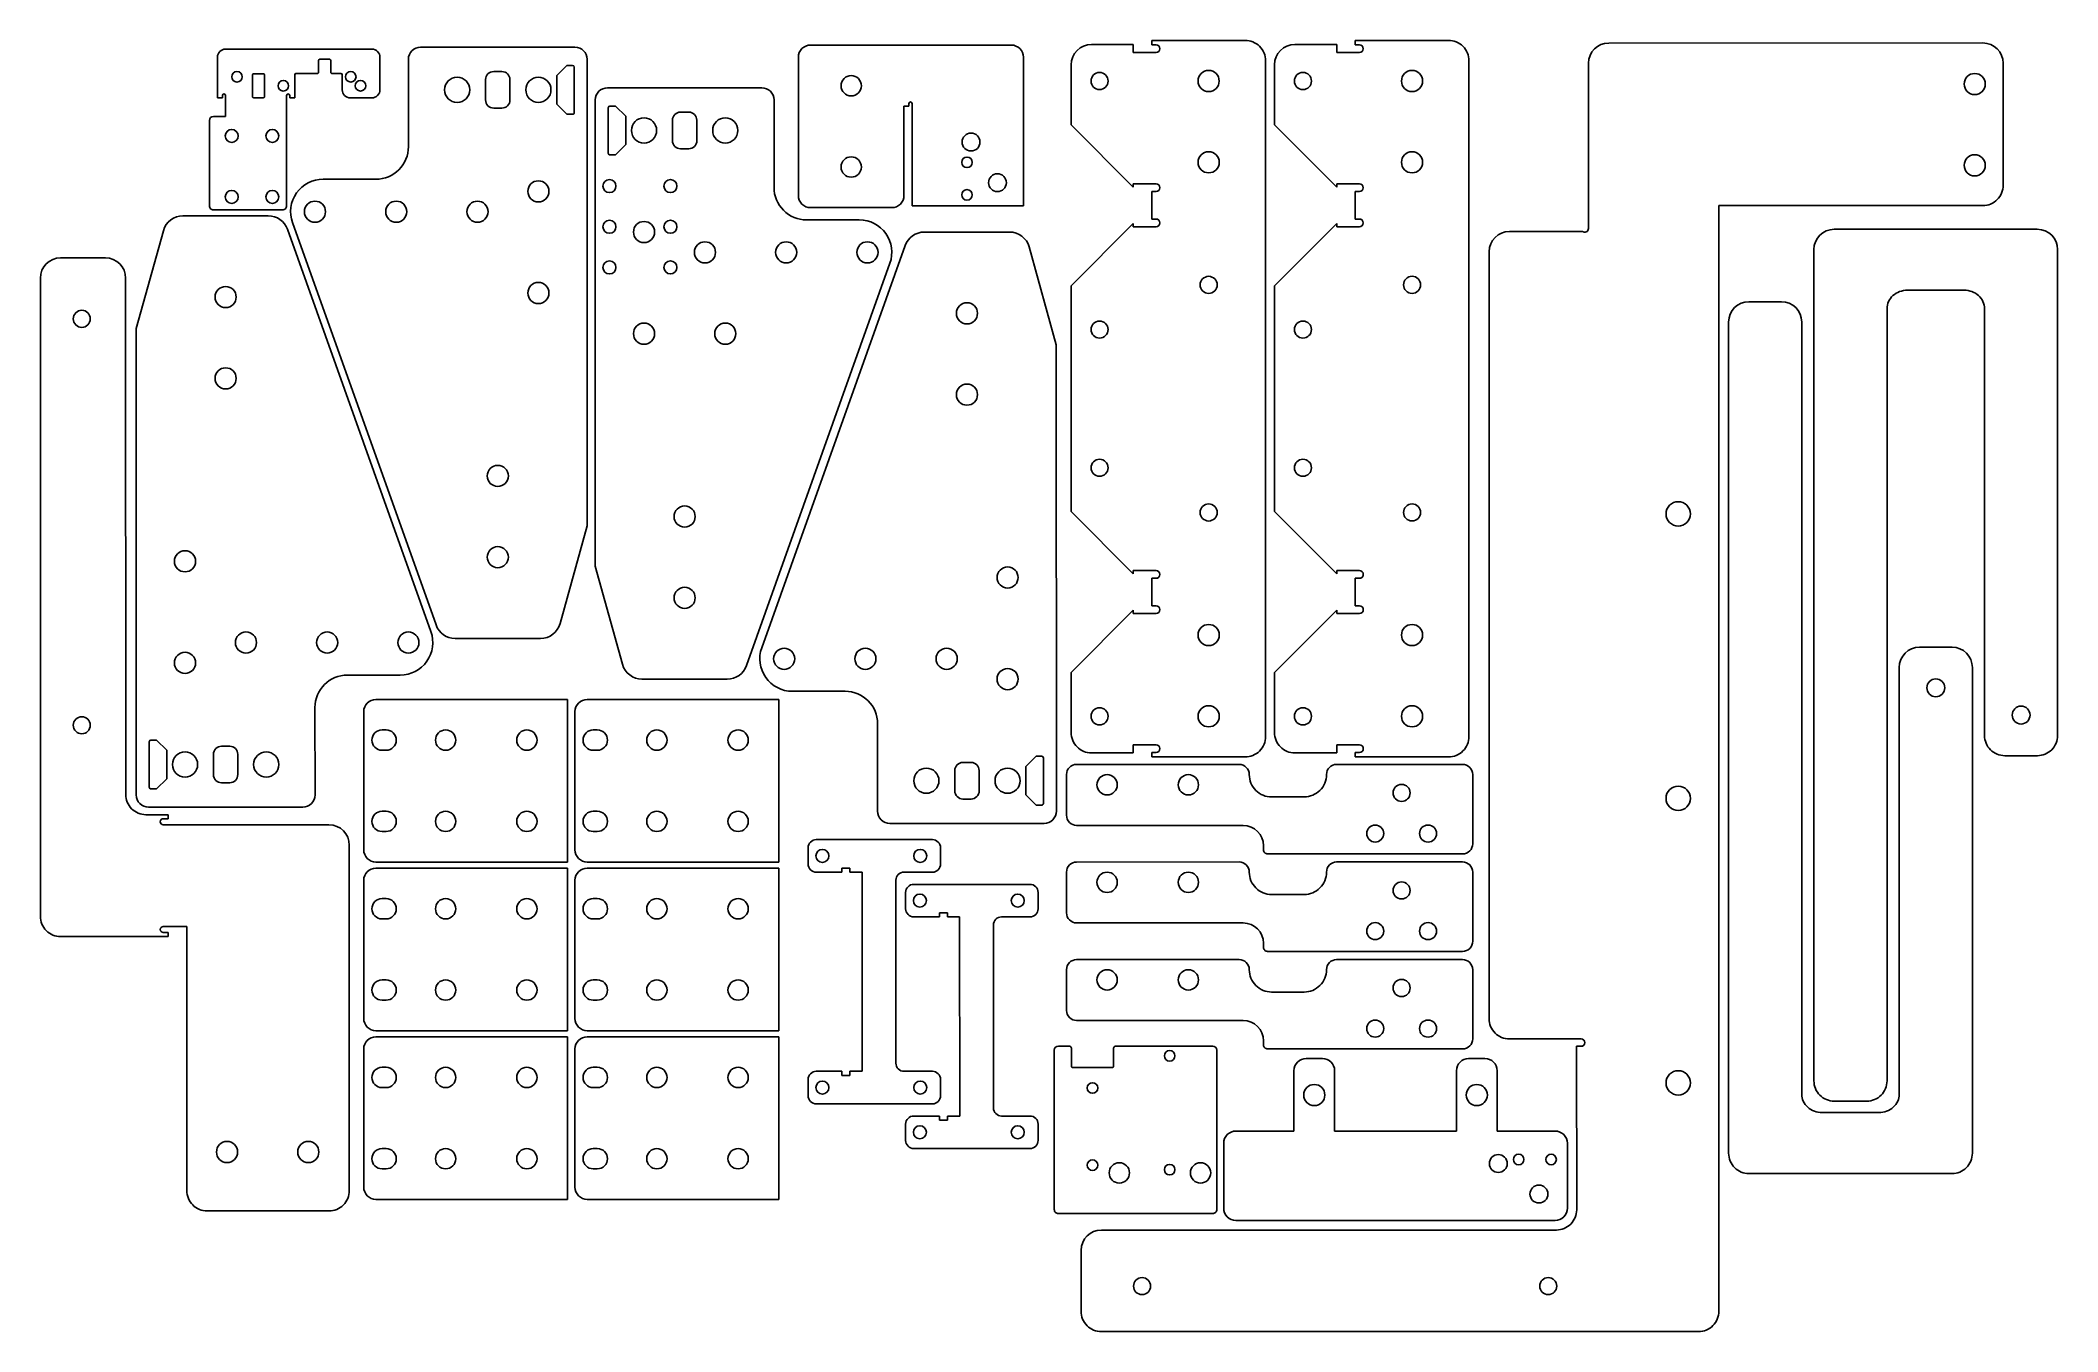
# Model space of a CAD drawing. Header units: millimetres. Extents: x 346 to 843, y 262 to 579.
import ezdxf

# ---------------------------------------------------------------- set-up
doc = ezdxf.new("R2010")
doc.units = ezdxf.units.MM
doc.layers.add('View049', color=7, linetype='CONTINUOUS')

msp = doc.modelspace()

# ---------------------------------------------------------------- linework, layer by layer
at = {"layer": 'View049'}
for p, q in [((427.802, 577.192), (391.802, 577.191)), ((477.802, 577.693), (439.802, 577.692)), ((585.202, 578.196), (535.802, 578.194)), ((615.247, 578.352), (604.947, 578.352)), ((615.247, 576.352), (615.247, 578.352)), ((615.247, 576.352), (620.852, 576.352)), ((619.802, 579.352), (642.802, 579.352)), ((619.802, 579.352), (619.802, 578.252)), ((620.852, 578.252), (619.802, 578.252)), ((665.317, 578.353), (655.017, 578.353)), ((665.317, 576.353), (665.317, 578.353)), ((665.317, 576.353), (670.922, 576.353)), ((669.872, 579.353), (692.872, 579.354)), ((669.872, 579.353), (669.872, 578.253)), ((670.922, 578.253), (669.872, 578.253)), ((824.393, 578.707), (732.293, 578.705)), ((389.803, 565.191), (389.802, 575.191)), ((398.702, 571.141), (401.102, 571.141)), ((414.402, 571.191), (409.102, 571.191)), ((414.702, 571.491), (414.702, 574.391)), ((415.002, 574.691), (417.402, 574.692)), ((417.702, 574.392), (417.702, 571.492)), ((420.202, 571.192), (418.002, 571.192)), ((429.803, 567.192), (429.802, 575.192)), ((436.803, 553.192), (436.802, 574.692)), ((457.802, 571.693), (459.802, 571.693)), ((473.302, 570.693), (475.802, 573.193)), ((477.202, 573.193), (475.802, 573.193)), ((477.602, 572.793), (477.603, 561.593)), ((480.805, 459.947), (480.802, 574.693)), ((532.802, 575.194), (532.803, 541.194)), ((588.203, 538.64), (588.202, 575.196)), ((599.947, 573.351), (599.947, 558.551)), ((647.802, 574.353), (647.807, 408.042)), ((650.017, 573.353), (650.017, 558.553)), ((697.872, 574.354), (697.877, 408.043)), ((727.293, 573.705), (727.294, 533.049)), ((829.394, 543.707), (829.393, 573.707)), ((398.403, 565.541), (398.402, 570.841)), ((401.402, 570.841), (401.403, 565.541)), ((408.802, 570.891), (408.803, 565.191)), ((420.503, 567.192), (420.502, 570.892)), ((455.803, 564.692), (455.802, 569.692)), ((461.802, 569.693), (461.803, 564.693)), ((473.303, 563.693), (473.302, 570.693)), ((485.803, 567.693), (523.803, 567.694)), ((389.803, 565.191), (391.003, 565.191)), ((391.003, 565.791), (391.003, 565.191)), ((391.803, 560.636), (391.803, 565.791)), ((401.103, 565.241), (398.703, 565.241)), ((406.803, 538.636), (406.803, 565.791)), ((407.603, 565.191), (407.603, 565.791)), ((407.603, 565.191), (408.803, 565.191)), ((422.503, 565.192), (427.803, 565.192)), ((459.803, 562.693), (457.803, 562.693)), ((475.803, 561.193), (473.303, 563.693)), ((477.203, 561.193), (475.803, 561.193)), ((482.805, 449.947), (482.803, 564.693)), ((486.003, 562.793), (486.003, 551.593)), ((486.403, 563.193), (487.803, 563.193)), ((490.303, 560.693), (487.803, 563.193)), ((505.803, 561.694), (503.803, 561.694)), ((526.803, 543.194), (526.803, 564.694)), ((558.803, 541.195), (558.803, 563.195)), ((558.803, 563.195), (560.003, 563.195)), ((560.003, 563.795), (560.003, 563.195)), ((560.803, 563.795), (560.803, 538.64)), ((387.803, 559.636), (387.803, 538.636)), ((391.803, 560.636), (388.803, 560.636)), ((490.303, 553.693), (490.303, 560.693)), ((501.803, 559.694), (501.803, 554.694)), ((507.803, 554.694), (507.803, 559.694)), ((599.947, 558.551), (615.248, 543.252)), ((650.017, 558.553), (665.318, 543.253)), ((487.803, 551.193), (490.303, 553.693)), ((503.803, 552.694), (505.803, 552.694)), ((486.403, 551.193), (487.803, 551.193)), ((415.803, 545.191), (428.803, 545.192)), ((615.248, 543.252), (615.248, 544.052)), ((615.248, 544.052), (620.853, 544.052)), ((619.803, 542.152), (620.853, 542.152)), ((619.803, 542.152), (619.803, 535.397)), ((665.318, 543.253), (665.318, 544.053)), ((665.318, 544.053), (670.923, 544.053)), ((669.873, 542.153), (670.923, 542.153)), ((669.873, 542.153), (669.873, 535.398)), ((388.803, 537.636), (405.803, 537.636)), ((535.803, 538.194), (555.803, 538.195)), ((560.803, 538.64), (588.203, 538.64)), ((759.394, 538.705), (824.394, 538.707)), ((759.401, 266.65), (759.394, 538.705)), ((369.804, 508.436), (376.485, 532.527)), ((381.303, 536.19), (402.303, 536.191)), ((442.341, 433.881), (407.013, 532.872)), ((408.269, 534.503), (443.597, 435.512)), ((547.803, 535.195), (534.803, 535.194)), ((584.803, 532.196), (563.803, 532.195)), ((615.248, 534.296), (599.948, 518.996)), ((615.248, 533.496), (615.248, 534.296)), ((615.248, 533.496), (620.853, 533.497)), ((620.853, 535.397), (619.803, 535.397)), ((665.318, 534.298), (650.018, 518.997)), ((665.318, 533.498), (665.318, 534.298)), ((665.318, 533.498), (670.923, 533.498)), ((670.923, 535.398), (669.873, 535.398)), ((725.494, 532.349), (707.839, 532.349)), ((837.803, 532.875), (787.803, 532.874)), ((523.771, 429.883), (559.094, 528.876)), ((596.304, 504.442), (589.622, 528.532)), ((702.844, 338.649), (702.839, 527.349)), ((782.804, 527.874), (782.804, 517.901)), ((842.804, 517.902), (842.804, 527.876)), ((351.193, 525.84), (362.193, 525.84)), ((555.338, 524.506), (520.015, 425.514)), ((346.193, 520.84), (346.197, 363.84)), ((367.197, 393.84), (367.193, 520.84)), ((599.948, 518.996), (599.95, 463.396)), ((650.018, 518.997), (650.02, 463.397)), ((805.804, 517.877), (819.804, 517.877)), ((766.804, 515.056), (774.804, 515.056)), ((782.804, 513.345), (782.809, 323.345)), ((800.809, 323.346), (800.804, 513.346)), ((824.804, 513.346), (824.807, 408.346)), ((842.807, 408.347), (842.804, 513.347)), ((369.804, 508.436), (369.807, 393.69)), ((761.809, 320.055), (761.804, 510.055)), ((779.804, 510.056), (779.809, 320.056)), ((596.304, 504.442), (596.307, 389.696)), ((599.95, 463.396), (615.25, 448.096)), ((650.02, 463.397), (665.32, 448.098)), ((480.805, 459.947), (474.124, 435.857)), ((482.805, 449.947), (489.488, 425.857)), ((615.25, 448.896), (620.855, 448.897)), ((615.25, 448.096), (615.25, 448.896)), ((619.806, 446.997), (620.856, 446.997)), ((619.806, 446.997), (619.806, 440.241)), ((665.32, 448.098), (665.32, 448.898)), ((665.32, 448.898), (670.925, 448.898)), ((669.876, 446.998), (670.926, 446.998)), ((669.876, 446.998), (669.876, 440.243)), ((615.25, 439.141), (599.951, 423.841)), ((615.25, 438.341), (615.25, 439.141)), ((615.25, 438.341), (620.856, 438.341)), ((620.856, 440.241), (619.806, 440.241)), ((665.32, 439.142), (650.021, 423.842)), ((665.32, 438.342), (665.32, 439.142)), ((665.32, 438.342), (670.926, 438.343)), ((670.926, 440.243), (669.876, 440.243)), ((469.306, 432.193), (448.306, 432.192)), ((808.806, 430.057), (816.806, 430.057)), ((434.806, 423.192), (421.806, 423.191)), ((494.306, 422.193), (515.306, 422.194)), ((599.951, 423.841), (599.951, 409.041)), ((650.021, 423.842), (650.021, 409.042)), ((803.809, 320.056), (803.806, 425.056)), ((821.806, 425.057), (821.809, 320.057)), ((475.962, 417.193), (428.806, 417.192)), ((475.963, 377.193), (475.962, 417.193)), ((527.962, 417.194), (480.806, 417.193)), ((527.963, 377.194), (527.962, 417.194)), ((531.306, 419.194), (544.306, 419.195)), ((413.806, 415.191), (413.807, 393.691)), ((425.807, 380.192), (425.806, 414.192)), ((477.807, 380.193), (477.806, 414.193)), ((430.306, 409.692), (431.306, 409.692)), ((482.306, 409.693), (483.306, 409.693)), ((552.306, 411.195), (552.307, 389.695)), ((373.007, 395.59), (373.007, 406.79)), ((373.407, 407.19), (374.807, 407.19)), ((374.807, 407.19), (377.307, 404.69)), ((377.307, 404.69), (377.307, 397.69)), ((388.807, 398.691), (388.807, 403.691)), ((390.807, 405.691), (392.807, 405.691)), ((394.807, 403.691), (394.807, 398.691)), ((431.307, 404.692), (430.307, 404.692)), ((483.307, 404.693), (482.307, 404.693)), ((591.307, 403.196), (588.807, 400.696)), ((592.707, 403.196), (591.307, 403.196)), ((593.107, 391.596), (593.107, 402.796)), ((604.951, 404.041), (615.251, 404.041)), ((615.251, 404.041), (615.251, 406.041)), ((615.251, 406.041), (620.857, 406.041)), ((619.807, 404.141), (620.857, 404.141)), ((619.807, 404.141), (619.807, 403.041)), ((619.807, 403.041), (642.807, 403.042)), ((655.021, 404.042), (665.321, 404.042)), ((665.321, 406.042), (670.927, 406.043)), ((665.321, 404.042), (665.321, 406.042)), ((669.877, 404.143), (670.927, 404.143)), ((669.877, 404.143), (669.877, 403.043)), ((669.877, 403.043), (692.877, 403.043)), ((829.807, 403.346), (837.807, 403.347)), ((377.307, 397.69), (374.807, 395.19)), ((571.307, 399.695), (571.307, 394.695)), ((575.307, 401.695), (573.307, 401.695)), ((577.307, 394.696), (577.307, 399.696)), ((588.807, 400.696), (588.807, 393.696)), ((598.807, 388.696), (598.807, 398.696)), ((601.307, 401.196), (641.307, 401.197)), ((665.307, 401.198), (696.307, 401.198)), ((698.807, 398.699), (698.807, 381.699)), ((373.407, 395.19), (374.807, 395.19)), ((392.807, 396.691), (390.807, 396.691)), ((573.307, 392.695), (575.307, 392.695)), ((588.807, 393.696), (591.307, 391.196)), ((649.307, 393.197), (657.307, 393.198)), ((377.697, 388.841), (372.197, 388.84)), ((372.807, 390.69), (410.807, 390.691)), ((377.697, 387.841), (376.447, 387.841)), ((377.697, 387.841), (377.697, 388.841)), ((430.307, 389.692), (431.307, 389.692)), ((482.307, 389.693), (483.307, 389.693)), ((592.707, 391.196), (591.307, 391.196)), ((417.252, 386.342), (376.447, 386.341)), ((431.307, 384.692), (430.307, 384.692)), ((483.307, 384.693), (482.307, 384.693)), ((565.807, 382.695), (537.207, 382.695)), ((593.307, 386.696), (555.307, 386.695)), ((642.307, 386.197), (601.307, 386.196)), ((422.254, 296.342), (422.252, 381.342)), ((535.207, 380.694), (535.207, 376.694)), ((567.807, 380.695), (567.807, 376.695)), ((647.307, 380.197), (647.307, 381.197)), ((696.307, 379.198), (648.307, 379.197)), ((425.808, 338.692), (425.807, 372.692)), ((475.963, 377.193), (428.807, 377.192)), ((475.963, 375.693), (428.807, 375.692)), ((475.964, 335.693), (475.963, 375.693)), ((477.808, 338.693), (477.807, 372.693)), ((527.963, 377.194), (480.807, 377.193)), ((527.963, 375.694), (480.807, 375.693)), ((527.964, 335.694), (527.963, 375.694)), ((537.207, 374.695), (543.507, 374.695)), ((543.507, 374.695), (543.507, 375.695)), ((543.507, 375.695), (545.507, 375.695)), ((545.507, 375.695), (545.507, 374.695)), ((548.507, 374.695), (545.507, 374.695)), ((548.509, 325.695), (548.507, 374.695)), ((556.809, 327.695), (556.807, 372.695)), ((565.807, 374.695), (558.807, 374.695)), ((598.808, 364.696), (598.807, 374.696)), ((601.307, 377.196), (641.307, 377.197)), ((665.307, 377.198), (696.307, 377.198)), ((698.807, 374.699), (698.808, 357.699)), ((430.308, 368.192), (431.308, 368.192)), ((482.308, 368.193), (483.308, 368.193)), ((559.207, 369.695), (559.208, 365.695)), ((589.807, 371.696), (561.207, 371.695)), ((591.807, 369.696), (591.808, 365.696)), ((649.307, 369.197), (657.307, 369.198)), ((431.308, 363.192), (430.308, 363.192)), ((483.308, 363.193), (482.308, 363.193)), ((561.208, 363.695), (567.508, 363.695)), ((567.508, 363.695), (567.508, 364.695)), ((567.508, 364.695), (569.508, 364.695)), ((569.508, 364.695), (569.508, 363.695)), ((572.508, 363.695), (569.508, 363.695)), ((572.509, 314.695), (572.508, 363.695)), ((589.808, 363.696), (582.808, 363.696)), ((377.698, 358.841), (351.198, 358.84)), ((382.253, 361.341), (376.448, 361.341)), ((376.448, 359.841), (377.698, 359.841)), ((377.698, 358.841), (377.698, 359.841)), ((382.253, 361.341), (382.254, 296.341)), ((580.809, 316.696), (580.808, 361.696)), ((642.308, 362.197), (601.308, 362.196)), ((601.308, 353.196), (641.308, 353.197)), ((647.308, 356.197), (647.308, 357.197)), ((696.308, 355.198), (648.308, 355.197)), ((665.308, 353.198), (696.308, 353.198)), ((430.308, 348.192), (431.308, 348.192)), ((482.308, 348.193), (483.308, 348.193)), ((598.808, 340.696), (598.808, 350.696)), ((698.808, 350.699), (698.808, 333.699)), ((431.308, 343.192), (430.308, 343.192)), ((483.308, 343.193), (482.308, 343.193)), ((649.308, 345.197), (657.308, 345.198)), ((642.308, 338.197), (601.308, 338.196)), ((475.964, 335.693), (428.808, 335.692)), ((475.964, 334.193), (428.808, 334.192)), ((475.965, 294.193), (475.964, 334.193)), ((527.964, 335.694), (480.808, 335.693)), ((527.964, 334.194), (480.808, 334.193)), ((527.965, 294.194), (527.964, 334.194)), ((647.308, 332.197), (647.308, 333.197)), ((725.499, 333.649), (707.844, 333.649)), ((425.809, 297.192), (425.808, 331.192)), ((477.809, 297.193), (477.808, 331.193)), ((595.808, 330.896), (595.809, 291.696)), ((599.508, 331.896), (596.808, 331.896)), ((600.009, 327.096), (600.008, 331.396)), ((610.408, 331.396), (610.409, 327.096)), ((634.808, 331.897), (610.908, 331.896)), ((635.809, 291.697), (635.808, 330.897)), ((696.308, 331.198), (648.308, 331.197)), ((661.808, 328.853), (657.808, 328.853)), ((701.808, 328.854), (697.808, 328.854)), ((724.4, 291.649), (724.399, 331.849)), ((725.499, 331.849), (724.399, 331.849)), ((430.309, 326.692), (431.309, 326.692)), ((482.309, 326.693), (483.309, 326.693)), ((535.209, 319.694), (535.209, 323.694)), ((537.209, 325.695), (543.509, 325.695)), ((543.509, 325.695), (543.509, 324.695)), ((543.509, 324.695), (545.509, 324.695)), ((545.509, 325.695), (548.509, 325.695)), ((545.509, 324.695), (545.509, 325.695)), ((565.809, 325.695), (558.809, 325.695)), ((567.809, 319.695), (567.809, 323.695)), ((609.909, 326.596), (600.509, 326.596)), ((654.809, 325.853), (654.809, 310.997)), ((664.809, 310.998), (664.809, 325.853)), ((694.809, 325.854), (694.809, 310.998)), ((704.809, 310.999), (704.809, 325.854)), ((431.309, 321.692), (430.309, 321.692)), ((483.309, 321.693), (482.309, 321.693)), ((787.809, 318.345), (795.809, 318.346)), ((565.809, 317.695), (537.209, 317.695)), ((561.209, 314.695), (567.509, 314.695)), ((567.509, 314.695), (567.509, 313.695)), ((567.509, 313.695), (569.509, 313.695)), ((569.509, 314.695), (572.509, 314.695)), ((569.509, 313.695), (569.509, 314.695)), ((589.809, 314.696), (582.809, 314.696)), ((761.809, 305.527), (761.809, 315.5)), ((784.809, 315.525), (798.809, 315.525)), ((821.809, 315.502), (821.809, 305.528)), ((559.209, 308.695), (559.209, 312.695)), ((591.809, 308.696), (591.809, 312.696)), ((637.509, 307.997), (637.509, 291.997)), ((654.809, 310.997), (640.509, 310.997)), ((694.809, 310.998), (664.809, 310.998)), ((719.109, 310.999), (704.809, 310.999)), ((722.109, 291.999), (722.109, 307.999)), ((430.309, 306.692), (431.309, 306.692)), ((482.309, 306.693), (483.309, 306.693)), ((589.809, 306.696), (561.209, 306.695)), ((431.309, 301.692), (430.309, 301.692)), ((483.309, 301.693), (482.309, 301.693)), ((816.809, 300.528), (766.809, 300.527)), ((475.965, 294.193), (428.809, 294.192)), ((527.965, 294.194), (480.809, 294.193)), ((387.255, 291.341), (417.255, 291.342)), ((596.809, 290.696), (634.809, 290.697)), ((640.509, 288.997), (719.109, 288.999)), ((607.401, 286.646), (719.401, 286.649)), ((602.401, 266.646), (602.401, 281.646)), ((754.401, 261.65), (607.401, 261.646))]:
    msp.add_line(p, q, dxfattribs=at)
for centre, radius in [((394.602, 570.391), 1.3), ((422.602, 570.392), 1.3), ((606.947, 569.352), 2.1), ((633.802, 569.352), 2.6), ((657.017, 569.353), 2.1), ((683.872, 569.353), 2.6), ((822.394, 568.607), 2.6), ((406.003, 568.191), 1.3), ((425.003, 568.192), 1.3), ((448.803, 567.192), 3.1), ((468.803, 567.193), 3.1), ((545.803, 568.195), 2.5), ((393.303, 555.836), 1.6), ((403.303, 555.836), 1.6), ((494.803, 557.193), 3.1), ((514.803, 557.194), 3.1), ((575.303, 554.34), 2.2), ((633.803, 549.352), 2.6), ((683.873, 549.353), 2.6), ((545.803, 548.195), 2.5), ((574.303, 549.34), 1.3), ((581.803, 544.34), 2.2), ((822.394, 548.607), 2.6), ((393.303, 540.836), 1.6), ((403.303, 540.836), 1.6), ((468.803, 542.193), 2.6), ((486.303, 543.493), 1.6), ((501.303, 543.494), 1.6), ((574.303, 541.34), 1.3), ((413.803, 537.191), 2.6), ((433.803, 537.192), 2.6), ((453.803, 537.192), 2.6), ((486.303, 533.493), 1.6), ((494.803, 532.193), 2.6), ((501.303, 533.494), 1.6), ((509.804, 527.194), 2.6), ((529.804, 527.194), 2.6), ((549.804, 527.195), 2.6), ((486.304, 523.493), 1.6), ((501.304, 523.494), 1.6), ((391.804, 516.191), 2.6), ((468.804, 517.193), 2.6), ((633.804, 519.197), 2.1), ((683.874, 519.198), 2.1), ((356.394, 510.84), 2.1), ((574.304, 512.195), 2.6), ((494.804, 507.193), 2.6), ((514.804, 507.194), 2.6), ((606.949, 508.196), 2.1), ((657.019, 508.198), 2.1), ((391.804, 496.191), 2.6), ((574.304, 492.195), 2.6), ((458.805, 472.193), 2.6), ((606.95, 474.196), 2.1), ((657.02, 474.198), 2.1), ((504.805, 462.194), 2.6), ((633.805, 463.197), 2.1), ((683.875, 463.198), 2.1), ((749.396, 462.85), 3), ((381.805, 451.19), 2.6), ((458.805, 452.193), 2.6), ((584.306, 447.196), 2.6), ((504.806, 442.194), 2.6), ((396.806, 431.191), 2.6), ((416.806, 431.191), 2.6), ((436.806, 431.192), 2.6), ((633.806, 433.042), 2.6), ((683.876, 433.043), 2.6), ((381.806, 426.19), 2.6), ((529.306, 427.194), 2.6), ((549.306, 427.195), 2.6), ((569.306, 427.195), 2.6), ((584.306, 422.196), 2.6), ((812.806, 420.057), 2.2), ((356.396, 410.84), 2.1), ((606.951, 413.041), 2.1), ((633.806, 413.042), 2.6), ((657.021, 413.042), 2.1), ((683.876, 413.043), 2.6), ((833.806, 413.347), 2.2), ((445.962, 407.192), 2.5), ((465.962, 407.193), 2.5), ((497.962, 407.194), 2.5), ((517.962, 407.194), 2.5), ((381.807, 401.19), 3.1), ((401.807, 401.191), 3.1), ((564.307, 397.195), 3.1), ((584.307, 397.196), 3.1), ((608.807, 396.196), 2.5), ((628.807, 396.197), 2.5), ((681.307, 394.198), 2.1), ((749.398, 392.85), 3), ((445.962, 387.192), 2.5), ((465.962, 387.193), 2.5), ((497.962, 387.194), 2.5), ((517.962, 387.194), 2.5), ((674.807, 384.198), 2.1), ((687.807, 384.198), 2.1), ((538.707, 378.695), 1.6), ((562.807, 378.695), 1.6), ((608.807, 372.196), 2.5), ((628.807, 372.197), 2.5), ((445.963, 365.692), 2.5), ((465.963, 365.693), 2.5), ((497.963, 365.694), 2.5), ((517.963, 365.694), 2.5), ((562.708, 367.695), 1.6), ((586.808, 367.696), 1.6), ((681.307, 370.198), 2.1), ((674.808, 360.198), 2.1), ((687.808, 360.198), 2.1), ((445.963, 345.692), 2.5), ((465.963, 345.693), 2.5), ((497.963, 345.694), 2.5), ((517.963, 345.694), 2.5), ((608.808, 348.196), 2.5), ((628.808, 348.197), 2.5), ((681.308, 346.198), 2.1), ((674.808, 336.198), 2.1), ((687.808, 336.198), 2.1), ((624.208, 329.497), 1.3), ((445.964, 324.192), 2.5), ((465.964, 324.193), 2.5), ((497.964, 324.194), 2.5), ((517.964, 324.194), 2.5), ((538.709, 321.695), 1.6), ((562.809, 321.695), 1.6), ((605.209, 321.596), 1.3), ((749.4, 322.85), 3), ((659.809, 319.853), 2.6), ((699.809, 319.854), 2.6), ((392.154, 305.841), 2.6), ((412.154, 305.841), 2.6), ((562.709, 310.695), 1.6), ((586.809, 310.696), 1.6), ((445.964, 304.192), 2.5), ((465.964, 304.193), 2.5), ((497.964, 304.194), 2.5), ((517.964, 304.194), 2.5), ((605.209, 302.596), 1.3), ((611.809, 300.696), 2.5), ((631.809, 300.697), 2.5), ((705.109, 302.999), 2.2), ((710.109, 303.999), 1.3), ((718.109, 303.999), 1.3), ((624.209, 301.497), 1.3), ((715.109, 295.499), 2.2), ((617.401, 272.847), 2.1), ((717.401, 272.849), 2.1)]:
    msp.add_circle(centre, radius, dxfattribs=at)
for centre, radius, start, end in [((391.802, 575.191), 2, 90.0014, -179.999), ((427.802, 575.192), 2, 0.00142, 90.0014), ((439.802, 574.692), 3, 90.0014, -179.999), ((477.802, 574.693), 3, 0.00144, 90.0014), ((535.802, 575.194), 3, 90.0014, -179.999), ((585.202, 575.196), 3, 0.00142, 90.0014), ((604.947, 573.352), 5, 90.0014, -179.999), ((620.852, 577.302), 0.95, -89.9986, 90.0014), ((655.017, 573.353), 5, 90.0014, -179.999), ((670.922, 577.303), 0.95, -89.9986, 90.0014), ((732.293, 573.705), 5, 90.0014, -179.999), ((824.393, 573.707), 5, 0.00143, 90.0014), ((398.702, 570.841), 0.3, 90.0014, -179.999), ((401.102, 570.841), 0.3, 0.00142, 90.0014), ((409.102, 570.891), 0.3, 90.0014, -179.999), ((414.402, 571.491), 0.3, -89.9986, 0.00142), ((415.002, 574.391), 0.3, 90.0014, -179.999), ((417.402, 574.392), 0.3, 0.00142, 90.0014), ((418.002, 571.492), 0.3, -179.999, -89.9986), ((420.202, 570.892), 0.3, 0.00142, 90.0014), ((457.802, 569.693), 2, 90.0014, -179.999), ((459.802, 569.693), 2, 0.00144, 90.0014), ((477.202, 572.793), 0.4, 0.00144, 90.0014), ((391.403, 565.791), 0.4, 0.00142, -179.999), ((407.203, 565.791), 0.4, 0.00142, -179.999), ((422.503, 567.192), 2, -179.999, -89.9986), ((427.803, 567.192), 2, -89.9986, 0.00142), ((485.803, 564.693), 3, 90.0014, -179.999), ((523.803, 564.694), 3, 0.00143, 90.0014), ((398.703, 565.541), 0.3, -179.999, -89.9986), ((401.103, 565.541), 0.3, -89.9986, 0.00142), ((457.803, 564.693), 2, -179.999, -89.9986), ((459.803, 564.693), 2, -89.9986, 0.00144), ((477.203, 561.593), 0.4, -89.9986, 0.00144), ((486.403, 562.793), 0.4, 90.0014, -179.999), ((503.803, 559.694), 2, 90.0014, -179.999), ((505.803, 559.694), 2, 0.00143, 90.0014), ((560.403, 563.795), 0.4, 0.00142, -179.999), ((388.803, 559.636), 1, 90.0014, -179.999), ((428.803, 553.192), 8, -89.9986, 0.00144), ((486.403, 551.593), 0.4, -179.999, -89.9986), ((503.803, 554.694), 2, -179.999, -89.9986), ((505.803, 554.694), 2, -89.9986, 0.00143), ((415.803, 537.191), 8, 90.0014, -160.359), ((534.803, 543.194), 8, -179.999, -89.9986), ((620.853, 543.102), 0.95, -89.9986, 90.0014), ((670.923, 543.103), 0.95, -89.9986, 90.0014), ((824.394, 543.707), 5, -89.9986, 0.00143), ((388.803, 538.636), 1, -179.999, -89.9986), ((405.803, 538.636), 1, -89.9986, 0.00142), ((535.803, 541.194), 3, -179.999, -89.9986), ((555.803, 541.195), 3, -89.9986, 0.00142), ((381.303, 531.19), 5, 90.0014, 164.499), ((402.303, 531.191), 5, 19.6405, 90.0014), ((547.804, 527.195), 8, -19.6377, 90.0014), ((563.804, 527.195), 5, 90.0014, 160.362), ((584.804, 527.196), 5, 15.5037, 90.0014), ((620.853, 534.447), 0.95, -89.9986, 90.0014), ((670.923, 534.448), 0.95, -89.9986, 90.0014), ((707.839, 527.349), 5, 90.0014, -179.999), ((725.494, 533.249), 0.9, -89.9986, -71.7171), ((726.394, 533.049), 0.9, -133.338, 0.00143), ((787.804, 527.874), 5, 90.0014, -179.999), ((837.804, 527.875), 5, 0.00143, 90.0014), ((351.193, 520.84), 5, 90.0014, -179.999), ((362.193, 520.84), 5, 0.00144, 90.0014), ((766.804, 510.056), 5, 90.0014, -179.999), ((774.804, 510.056), 5, 0.00143, 90.0014), ((620.856, 447.947), 0.95, -89.9986, 90.0014), ((670.926, 447.948), 0.95, -89.9986, 90.0014), ((620.856, 439.291), 0.95, -89.9986, 90.0014), ((670.926, 439.293), 0.95, -89.9986, 90.0014), ((434.806, 431.192), 8, -89.9986, 19.6405), ((448.306, 437.192), 5, -160.359, -89.9986), ((469.306, 437.193), 5, -89.9986, -15.5008), ((531.306, 427.194), 8, 160.362, -89.9986), ((808.806, 425.057), 5, 90.0014, -179.999), ((816.806, 425.057), 5, 0.00143, 90.0014), ((421.806, 415.191), 8, 90.0014, -179.999), ((494.306, 427.193), 5, -164.496, -89.9986), ((515.306, 427.194), 5, -89.9986, -19.6377), ((428.806, 414.192), 3, 90.0014, -179.999), ((480.806, 414.193), 3, 90.0014, -179.999), ((544.306, 411.195), 8, 0.00143, 90.0014), ((430.307, 407.192), 2.5, 90.0014, -89.9986), ((431.307, 407.192), 2.5, -89.9986, 90.0014), ((482.307, 407.193), 2.5, 90.0014, -89.9986), ((483.307, 407.193), 2.5, -89.9986, 90.0014), ((604.951, 409.041), 5, -179.999, -89.9986), ((655.021, 409.042), 5, -179.999, -89.9986), ((829.807, 408.346), 5, -179.999, -89.9986), ((837.807, 408.347), 5, -89.9986, 0.00143), ((373.407, 406.79), 0.4, 90.0014, -179.999), ((390.807, 403.691), 2, 90.0014, -179.999), ((392.807, 403.691), 2, 0.00143, 90.0014), ((592.707, 402.796), 0.4, 0.00143, 90.0014), ((620.857, 405.091), 0.95, -89.9986, 90.0014), ((670.927, 405.093), 0.95, -89.9986, 90.0014), ((390.807, 398.691), 2, -179.999, -89.9986), ((392.807, 398.691), 2, -89.9986, 0.00143), ((573.307, 399.695), 2, 90.0014, -179.999), ((575.307, 399.695), 2, 0.00143, 90.0014), ((601.307, 398.696), 2.5, 90.0014, -179.999), ((641.307, 398.697), 2.5, 0.00143, 90.0014), ((649.307, 398.697), 5.5, -179.999, -89.9986), ((657.307, 398.698), 5.5, -89.9986, 0.00143), ((665.307, 398.698), 2.5, 90.0014, -179.999), ((696.307, 398.698), 2.5, 0.00143, 90.0014), ((372.197, 393.84), 5, -179.999, -89.9986), ((372.807, 393.69), 3, -179.999, -89.9986), ((373.407, 395.59), 0.4, -179.999, -89.9986), ((410.807, 393.691), 3, -89.9986, 0.00143), ((573.307, 394.695), 2, -179.999, -89.9986), ((575.307, 394.695), 2, -89.9986, 0.00143), ((376.447, 387.091), 0.75, 90.0014, -89.9986), ((430.307, 387.192), 2.5, 90.0014, -89.9986), ((431.307, 387.192), 2.5, -89.9986, 90.0014), ((482.307, 387.193), 2.5, 90.0014, -89.9986), ((483.307, 387.193), 2.5, -89.9986, 90.0014), ((555.307, 389.695), 3, -179.999, -89.9986), ((592.707, 391.596), 0.4, -89.9986, 0.00143), ((593.307, 389.696), 3, -89.9986, 0.00143), ((601.307, 388.696), 2.5, -179.999, -89.9986), ((417.252, 381.342), 5, 0.00144, 90.0014), ((537.207, 380.695), 2, 90.0014, -179.999), ((565.807, 380.695), 2, 0.00143, 90.0014), ((642.307, 381.197), 5, 0.00143, 90.0014), ((428.807, 380.192), 3, -179.999, -89.9986), ((480.807, 380.193), 3, -179.999, -89.9986), ((648.307, 380.197), 1, -179.999, -89.9986), ((696.307, 381.698), 2.5, -89.9986, 0.00143), ((428.807, 372.692), 3, 90.0014, -179.999), ((480.807, 372.693), 3, 90.0014, -179.999), ((537.207, 376.695), 2, -179.999, -89.9986), ((558.807, 372.695), 2, 90.0014, -179.999), ((565.807, 376.695), 2, -89.9986, 0.00143), ((601.307, 374.696), 2.5, 90.0014, -179.999), ((641.307, 374.697), 2.5, 0.00143, 90.0014), ((649.307, 374.697), 5.5, -179.999, -89.9986), ((657.307, 374.698), 5.5, -89.9986, 0.00143), ((665.307, 374.698), 2.5, 90.0014, -179.999), ((696.307, 374.698), 2.5, 0.00143, 90.0014), ((430.308, 365.692), 2.5, 90.0014, -89.9986), ((431.308, 365.692), 2.5, -89.9986, 90.0014), ((482.308, 365.693), 2.5, 90.0014, -89.9986), ((483.308, 365.693), 2.5, -89.9986, 90.0014), ((561.207, 369.695), 2, 90.0014, -179.999), ((589.807, 369.696), 2, 0.00143, 90.0014), ((351.197, 363.84), 5, -179.999, -89.9986), ((561.208, 365.695), 2, -179.999, -89.9986), ((582.808, 361.696), 2, 90.0014, -179.999), ((589.808, 365.696), 2, -89.9986, 0.00143), ((601.308, 364.696), 2.5, -179.999, -89.9986), ((376.448, 360.591), 0.75, 90.0014, -89.9986), ((642.308, 357.197), 5, 0.00143, 90.0014), ((696.308, 357.698), 2.5, -89.9986, 0.00143), ((601.308, 350.696), 2.5, 90.0014, -179.999), ((641.308, 350.697), 2.5, 0.00143, 90.0014), ((648.308, 356.197), 1, -179.999, -89.9986), ((665.308, 350.698), 2.5, 90.0014, -179.999), ((696.308, 350.698), 2.5, 0.00143, 90.0014), ((430.308, 345.692), 2.5, 90.0014, -89.9986), ((431.308, 345.692), 2.5, -89.9986, 90.0014), ((482.308, 345.693), 2.5, 90.0014, -89.9986), ((483.308, 345.693), 2.5, -89.9986, 90.0014), ((649.308, 350.697), 5.5, -179.999, -89.9986), ((657.308, 350.698), 5.5, -89.9986, 0.00143), ((428.808, 338.692), 3, -179.999, -89.9986), ((480.808, 338.693), 3, -179.999, -89.9986), ((601.308, 340.696), 2.5, -179.999, -89.9986), ((642.308, 333.197), 5, 0.00143, 90.0014), ((707.844, 338.649), 5, -179.999, -89.9986), ((428.808, 331.192), 3, 90.0014, -179.999), ((480.808, 331.193), 3, 90.0014, -179.999), ((696.308, 333.698), 2.5, -89.9986, 0.00143), ((725.499, 332.749), 0.9, -89.9986, 90.0014), ((596.808, 330.896), 1, 90.0014, -179.999), ((599.508, 331.396), 0.5, 0.00143, 90.0014), ((610.908, 331.396), 0.5, 90.0014, -179.999), ((634.808, 330.897), 1, 0.00143, 90.0014), ((648.308, 332.197), 1, -179.999, -89.9986), ((657.809, 325.853), 3, 90.0014, -179.999), ((661.809, 325.853), 3, 0.00143, 90.0014), ((697.809, 325.854), 3, 90.0014, -179.999), ((701.809, 325.854), 3, 0.00143, 90.0014), ((430.309, 324.192), 2.5, 90.0014, -89.9986), ((431.309, 324.192), 2.5, -89.9986, 90.0014), ((482.309, 324.193), 2.5, 90.0014, -89.9986), ((483.309, 324.193), 2.5, -89.9986, 90.0014), ((537.209, 323.695), 2, 90.0014, -179.999), ((558.809, 327.695), 2, -179.999, -89.9986), ((565.809, 323.695), 2, 0.00143, 90.0014), ((600.509, 327.096), 0.5, -179.999, -89.9986), ((609.909, 327.096), 0.5, -89.9986, 0.00143), ((787.809, 323.345), 5, -179.999, -89.9986), ((795.809, 323.346), 5, -89.9986, 0.00143), ((537.209, 319.695), 2, -179.999, -89.9986), ((565.809, 319.695), 2, -89.9986, 0.00143), ((561.209, 312.695), 2, 90.0014, -179.999), ((582.809, 316.696), 2, -179.999, -89.9986), ((589.809, 312.696), 2, 0.00143, 90.0014), ((561.209, 308.695), 2, -179.999, -89.9986), ((589.809, 308.696), 2, -89.9986, 0.00143), ((640.509, 307.997), 3, 90.0014, -179.999), ((719.109, 307.999), 3, 0.00143, 90.0014), ((430.309, 304.192), 2.5, 90.0014, -89.9986), ((431.309, 304.192), 2.5, -89.9986, 90.0014), ((482.309, 304.193), 2.5, 90.0014, -89.9986), ((483.309, 304.193), 2.5, -89.9986, 90.0014), ((766.809, 305.527), 5, -179.999, -89.9986), ((816.809, 305.528), 5, -89.9986, 0.00143), ((387.254, 296.341), 5, -179.999, -89.9986), ((417.254, 296.342), 5, -89.9986, 0.00144), ((428.809, 297.192), 3, -179.999, -89.9986), ((480.809, 297.193), 3, -179.999, -89.9986), ((596.809, 291.696), 1, -179.999, -89.9986), ((634.809, 291.697), 1, -89.9986, 0.00143), ((640.509, 291.997), 3, -179.999, -89.9986), ((719.109, 291.999), 3, -89.9986, 0.00143), ((719.4, 291.649), 5, -89.9986, 0.00143), ((607.401, 281.646), 5, 90.0014, -179.999), ((607.401, 266.646), 5, -179.999, -89.9986), ((754.401, 266.65), 5, -89.9986, 0.00143)]:
    msp.add_arc(centre, radius, start, end, dxfattribs=at)
for points, knots in [([(647.802, 574.353), (647.803, 574.983), (647.682, 575.621), (647.442, 576.215), (647.193, 576.838), (646.815, 577.412), (646.338, 577.888), (645.862, 578.365), (645.287, 578.743), (644.665, 578.993), (644.07, 579.232), (643.433, 579.353), (642.802, 579.352)], [0, 0, 0, 0, 0.244295, 0.244295, 0.244295, 0.5, 0.5, 0.5, 0.755705, 0.755705, 0.755705, 1, 1, 1, 1]), ([(697.872, 574.354), (697.873, 574.984), (697.752, 575.622), (697.512, 576.216), (697.263, 576.839), (696.885, 577.413), (696.408, 577.889), (695.932, 578.366), (695.357, 578.745), (694.735, 578.994), (694.14, 579.233), (693.503, 579.354), (692.872, 579.354)], [0, 0, 0, 0, 0.244295, 0.244295, 0.244295, 0.5, 0.5, 0.5, 0.755705, 0.755705, 0.755705, 1, 1, 1, 1]), ([(800.804, 513.346), (800.803, 513.942), (800.936, 514.538), (801.184, 515.08), (801.439, 515.638), (801.814, 516.139), (802.268, 516.55), (803.224, 517.418), (804.518, 517.88), (805.804, 517.877)], [0, 0, 0, 0, 1.7875, 1.7875, 1.7875, 3.62511, 3.62511, 3.62511, 7.48501, 7.48501, 7.48501, 7.48501]), ([(819.804, 517.877), (821.09, 517.88), (822.383, 517.418), (823.339, 516.55), (823.794, 516.139), (824.169, 515.638), (824.423, 515.08), (824.672, 514.538), (824.805, 513.943), (824.804, 513.346)], [0, 0, 0, 0, 3.85989, 3.85989, 3.85989, 5.69751, 5.69751, 5.69751, 7.48501, 7.48501, 7.48501, 7.48501]), ([(642.807, 403.042), (643.437, 403.041), (644.075, 403.163), (644.669, 403.402), (645.292, 403.651), (645.866, 404.029), (646.342, 404.506), (646.819, 404.983), (647.197, 405.557), (647.447, 406.179), (647.686, 406.774), (647.807, 407.412), (647.807, 408.042)], [0, 0, 0, 0, 0.244295, 0.244295, 0.244295, 0.5, 0.5, 0.5, 0.755705, 0.755705, 0.755705, 1, 1, 1, 1]), ([(692.877, 403.043), (693.507, 403.043), (694.145, 403.164), (694.739, 403.403), (695.362, 403.652), (695.936, 404.031), (696.412, 404.508), (696.889, 404.984), (697.267, 405.558), (697.517, 406.181), (697.756, 406.775), (697.877, 407.413), (697.877, 408.043)], [0, 0, 0, 0, 0.244295, 0.244295, 0.244295, 0.5, 0.5, 0.5, 0.755705, 0.755705, 0.755705, 1, 1, 1, 1]), ([(779.809, 320.056), (779.808, 319.459), (779.941, 318.864), (780.189, 318.322), (780.444, 317.764), (780.819, 317.263), (781.273, 316.852), (782.229, 315.984), (783.523, 315.522), (784.809, 315.525)], [0, 0, 0, 0, 1.7875, 1.7875, 1.7875, 3.62511, 3.62511, 3.62511, 7.48501, 7.48501, 7.48501, 7.48501]), ([(798.809, 315.525), (800.095, 315.523), (801.388, 315.984), (802.344, 316.852), (802.799, 317.264), (803.173, 317.764), (803.428, 318.322), (803.676, 318.865), (803.809, 319.46), (803.809, 320.056)], [0, 0, 0, 0, 3.85989, 3.85989, 3.85989, 5.69751, 5.69751, 5.69751, 7.48501, 7.48501, 7.48501, 7.48501])]:
    msp.add_open_spline(points, degree=3, knots=knots, dxfattribs=at)
for points in [[(782.804, 517.901), (782.804, 513.345)], [(842.804, 513.347), (842.804, 517.902)], [(761.809, 315.5), (761.809, 320.055)], [(821.809, 320.057), (821.809, 315.502)]]:
    msp.add_open_spline(points, degree=1, dxfattribs=at)

doc.saveas('drawing.dxf')
